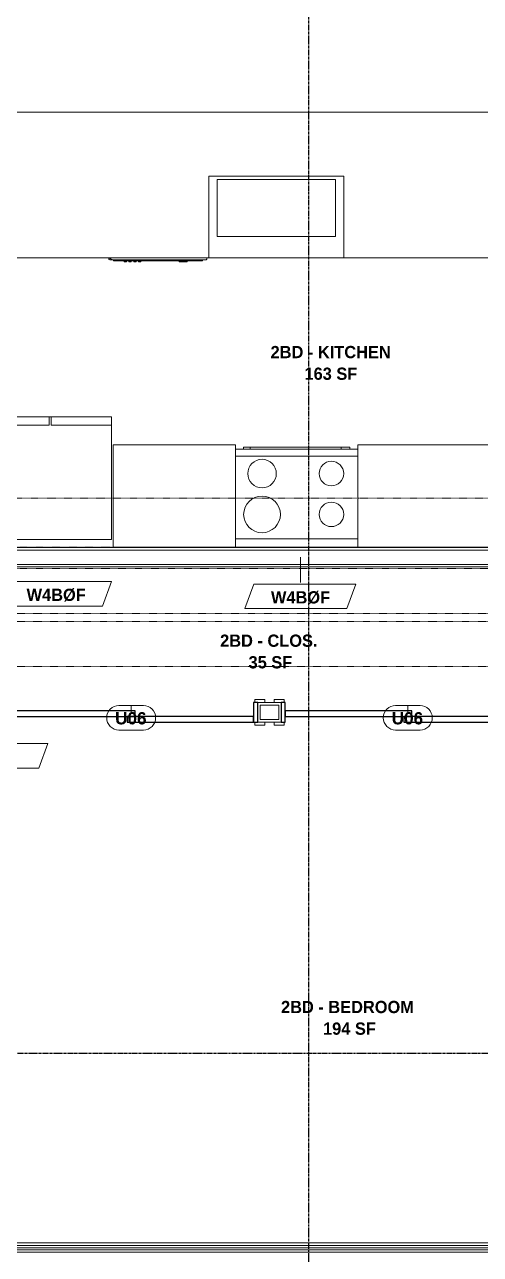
# Model space of a CAD drawing. Header units: inches. Extents: x -4058 to -1781, y 9814 to 12264.
# Drawn here: x -2243 to -2131.3, y 10418 to 10719.3 of the extents above; entities that cross this region are included whole.
import ezdxf

# ---------------------------------------------------------------- set-up
doc = ezdxf.new("R2010")
doc.units = ezdxf.units.IN
doc.header["$MEASUREMENT"] = 0
doc.linetypes.add('Dash', pattern=[0.25, 0.125, -0.125])
doc.linetypes.add('Grid Line 1_2_', pattern=[0.875, 0.5, -0.125, 0.125, -0.125])
for name, color, linetype, lineweight in [('0-1', 7, 'Continuous', 5), ('A-AREA-IDEN', 2, 'Continuous', 9), ('A-DOOR-3', 31, 'Continuous', 9), ('A-DOOR-4', 31, 'Continuous', 30), ('A-DOOR-FRAM-3', 31, 'Continuous', 30), ('A-DOOR-IDEN', 31, 'Continuous', 9), ('A-WALL', 113, 'Continuous', 18), ('A-WALL-2', 250, 'Continuous', 18), ('A-WALL-3', 113, 'Continuous', 9), ('A-WALL-IDEN', 211, 'Continuous', 9), ('I-WALL-1', 7, 'Continuous', 9), ('P-SANR-FIXT', 6, 'Continuous', 9), ('Q-CASE', 31, 'Continuous', 9), ('Q-CASE-HDLN', 31, 'Dash', 9), ('Q-SPCQ', 91, 'Continuous', 9), ('S-GRID-1', 1, 'Grid Line 1_2_', 30)]:
    doc.layers.add(name, color=color, linetype=linetype, lineweight=lineweight)
doc.styles.add('Arial_B', font='arialbd.ttf', dxfattribs={"height": 3})
doc.styles.add('Century Gothic_B', font='GOTHICB.TTF', dxfattribs={"height": 3})

# ---------------------------------------------------------------- blocks, each defined once
blk = doc.blocks.new('CTR - 1st Phase - Common Walls_rvt-1-UNITS PLANS - 3RD FLOOR')
at = {"layer": 'A-WALL-2'}
for p, q in [((-2076.17, 10420.16), (-2437.85, 10420.16)), ((-2076.17, 10419.54), (-2437.22, 10419.54)), ((-2076.17, 10419.04), (-2436.72, 10419.04)), ((-2076.17, 10418.54), (-2436.22, 10418.54))]:
    blk.add_line(p, q, dxfattribs=at)
at = {"layer": 'I-WALL-1'}
blk.add_line((-2076.17, 10420.79), (-2438.47, 10420.79), dxfattribs=at)
blk = doc.blocks.new('CTR - 1st Phase - Structure_rvt-1-UNITS PLANS - 3RD FLOOR')
at = {"layer": 'S-GRID-1'}
for p, q in [((-2173.32, 9814.03), (-2173.32, 12247.5)), ((-1781.27, 10467.19), (-4041.78, 10467.19))]:
    blk.add_line(p, q, dxfattribs=at)
blk = doc.blocks.new('SLIDING - FLUSH - SLIDING - FLUSH - 5-0 x 6-8-3934327-UNITS PLANS - 3RD FLOOR')
at = {"layer": 'A-DOOR-3'}
for p, q in [((-30.25, 3), (-32.75, 3)), ((-32.75, 3), (-32.75, 2.25)), ((-32.75, 2.25), (-30.25, 2.25)), ((-30.25, 2.25), (-30.25, 3)), ((30.25, 3), (30.25, 2.25)), ((32.75, 3), (30.25, 3)), ((30.25, 2.25), (32.75, 2.25)), ((32.75, 2.25), (32.75, 3)), ((-30.25, -2.5), (-32.75, -2.5)), ((-32.75, -2.5), (-32.75, -3.25)), ((-30.25, -3.25), (-30.25, -2.5)), ((32.75, -2.5), (30.25, -2.5)), ((30.25, -2.5), (30.25, -3.25)), ((32.75, -3.25), (32.75, -2.5)), ((-32.75, -3.25), (-30.25, -3.25)), ((30.25, -3.25), (32.75, -3.25))]:
    blk.add_line(p, q, dxfattribs=at)
at = {"layer": 'A-DOOR-4'}
for p, q in [((1, 2.25), (-30, 2.25)), ((-30, 2.25), (-30, 0.87)), ((-30, 0.87), (1, 0.87)), ((30, 0.87), (-1, 0.87)), ((-1, 0.87), (-1, -0.5)), ((1, 0.87), (1, 2.25)), ((30, -0.5), (30, 0.87)), ((-1, -0.5), (30, -0.5))]:
    blk.add_line(p, q, dxfattribs=at)
at = {"layer": 'A-DOOR-FRAM-3'}
for p, q in [((-30, 2.25), (-31, 2.25)), ((-31, 2.25), (-31, -2.5)), ((-30, -2.5), (-30, 2.25)), ((31, 2.25), (30, 2.25)), ((30, 2.25), (30, -2.5)), ((31, -2.5), (31, 2.25)), ((-31, -2.5), (-30, -2.5)), ((30, -2.5), (31, -2.5))]:
    blk.add_line(p, q, dxfattribs=at)
blk = doc.blocks.new('OD_CW_Closet - OD_CW_Closet-4058409-UNITS PLANS - 3RD FLOOR')
at = {"layer": 'Q-CASE-HDLN'}
for p, q in [((0.74, -24), (0.74, 0)), ((0.74, 0), (149.46, 0)), ((149.46, 0), (149.46, -24)), ((0.74, -11), (149.46, -11)), ((0.74, -13), (149.46, -13)), ((149.46, -24), (0.74, -24))]:
    blk.add_line(p, q, dxfattribs=at)
blk = doc.blocks.new('OD_CW_Upper Cabinet - OD_CW_Upper Cabinet-4366992-UNITS PLANS - 3RD FLOOR')
at = {"layer": 'Q-CASE-HDLN'}
for p, q in [((181.39, 24), (0.74, 24)), ((0.74, 24), (0.74, 12)), ((181.39, 12), (181.39, 24)), ((0.74, 12), (181.39, 12))]:
    blk.add_line(p, q, dxfattribs=at)
blk = doc.blocks.new('Refrigerator_-_Side-by-Side_6047 - 36_ X 30_-345559-UNITS PLANS - 3RD FLOOR')
at = {"layer": 'Q-SPCQ'}
for p, q in [((17.87, 14.42), (-17.88, 14.42)), ((-17.88, 14.42), (-17.88, -15.58)), ((17.87, -15.58), (17.87, 14.42)), ((-17.88, -13.58), (-3.13, -13.58)), ((-17.88, -13.58), (-17.88, -15.58)), ((-3.13, -15.58), (-3.13, -13.58)), ((-2.63, -13.58), (17.87, -13.58)), ((-2.63, -13.58), (-2.63, -15.58)), ((17.87, -15.58), (17.87, -13.58)), ((-17.88, -15.58), (17.87, -15.58)), ((-3.13, -15.58), (-17.88, -15.58)), ((17.87, -15.58), (-2.63, -15.58))]:
    blk.add_line(p, q, dxfattribs=at)
blk = doc.blocks.new('Stainless Steel Farmhous Kitchen Sink - Stainless Steel Farmhous Kitchen Sink-V35-UNITS PLANS - 3RD FLOOR')
at = {"layer": 'P-SANR-FIXT'}
for p, q in [((0, 22.2), (-33, 22.2)), ((-31, 3), (-31, 16.96)), ((-31, 16.96), (-2, 16.96)), ((-2, 16.96), (-2, 3)), ((-2, 3), (-31, 3))]:
    blk.add_line(p, q, dxfattribs=at)
blk = doc.blocks.new('Casework 23 - Casework 7-4344611-UNITS PLANS - 3RD FLOOR')
at = {"layer": 'Q-CASE'}
for p, q in [((-2113.8, 10697.85), (-2251.33, 10697.85)), ((-2251.33, 10697.85), (-2251.33, 10662.16)), ((-2113.8, 10662.16), (-2113.8, 10697.85)), ((-2197.8, 10662.16), (-2197.8, 10682.13)), ((-2197.8, 10682.13), (-2164.8, 10682.13)), ((-2164.8, 10682.13), (-2164.8, 10662.16)), ((-2251.33, 10662.16), (-2197.8, 10662.16)), ((-2164.8, 10662.16), (-2113.8, 10662.16)), ((-2191.3, 10616.29), (-2221.3, 10616.29)), ((-2221.3, 10616.29), (-2221.3, 10591.29)), ((-2191.3, 10615.29), (-2191.3, 10616.29)), ((-2076.8, 10616.29), (-2161.3, 10616.29)), ((-2161.3, 10616.29), (-2161.3, 10615.29)), ((-2221.3, 10591.29), (-2191.3, 10591.29)), ((-2161.3, 10591.29), (-2076.8, 10591.29))]:
    blk.add_line(p, q, dxfattribs=at)
blk = doc.blocks.new('Door Tag - Type Mark-2601225-UNITS PLANS - 3RD FLOOR')
at = {"layer": 'A-DOOR-IDEN'}
for p, q in [((0.09375, 0.09375), (-0.09375, 0.09375)), ((-0.09375, -0.09375), (0.09375, -0.09375))]:
    blk.add_line(p, q, dxfattribs=at)
for centre, start, end in [((-0.09375, 0), 90, 270), ((0.09375, 0), 270, 90)]:
    blk.add_arc(centre, 0.09375, start, end, dxfattribs=at)
blk = doc.blocks.new('Wall Tag - Arch Wall-3956453-UNITS PLANS - 3RD FLOOR')
at = {"layer": 'A-WALL-IDEN'}
for p, q in [((-0.3561, 0.0937), (-0.4244, -0.0937)), ((0.4244, 0.0937), (-0.3561, 0.0937)), ((0.3561, -0.0937), (0.4244, 0.0937)), ((-0.4244, -0.0937), (0.3561, -0.0937))]:
    blk.add_line(p, q, dxfattribs=at)

msp = doc.modelspace()

# ---------------------------------------------------------------- linework, layer by layer
at = {"layer": 'A-DOOR-IDEN'}
for p, q in [((-2216.85, 10550.79), (-2216.85, 10552.45)), ((-2149.1, 10550.79), (-2149.1, 10552.45))]:
    msp.add_line(p, q, dxfattribs=at)
at = {"layer": 'A-WALL'}
for p, q in [((-2258.07, 10590.54), (-2076.17, 10590.54)), ((-2258.07, 10587.04), (-2105.92, 10587.04)), ((-2185.22, 10552.54), (-2185.22, 10549.04)), ((-2180.72, 10552.54), (-2185.22, 10552.54)), ((-2180.72, 10549.04), (-2180.72, 10552.54)), ((-2185.22, 10549.04), (-2180.72, 10549.04))]:
    msp.add_line(p, q, dxfattribs=at)
at = {"layer": 'A-WALL-3'}
for p, q in [((-2076.17, 10591.16), (-2257.45, 10591.16)), ((-2257.45, 10586.41), (-2106.55, 10586.41)), ((-2180.1, 10553.16), (-2185.85, 10553.16)), ((-2185.85, 10553.16), (-2185.85, 10548.41)), ((-2180.1, 10548.41), (-2180.1, 10553.16)), ((-2185.85, 10548.41), (-2180.1, 10548.41))]:
    msp.add_line(p, q, dxfattribs=at)
at = {"layer": 'A-WALL-IDEN'}
msp.add_line((-2175.4, 10588.79), (-2175.4, 10582.63), dxfattribs=at)
at = {"layer": 'Q-SPCQ'}
for p, q in [((-2222.3, 10662.16), (-2222.3, 10661.86)), ((-2198.3, 10661.86), (-2198.3, 10662.16)), ((-2222.1, 10661.66), (-2221.23, 10661.66)), ((-2221.23, 10661.66), (-2198.5, 10661.66)), ((-2221.21, 10661.41), (-2221.21, 10661.66)), ((-2199.39, 10661.41), (-2221.21, 10661.41)), ((-2218.58, 10661.41), (-2218.58, 10661.16)), ((-2217.99, 10661.16), (-2218.58, 10661.16)), ((-2217.99, 10661.16), (-2217.99, 10661.41)), ((-2217.4, 10661.41), (-2217.4, 10661.16)), ((-2216.81, 10661.16), (-2217.4, 10661.16)), ((-2216.81, 10661.16), (-2216.81, 10661.41)), ((-2216.22, 10661.41), (-2216.22, 10661.16)), ((-2215.63, 10661.16), (-2216.22, 10661.16)), ((-2215.63, 10661.16), (-2215.63, 10661.41)), ((-2215.04, 10661.41), (-2215.04, 10661.16)), ((-2214.45, 10661.16), (-2215.04, 10661.16)), ((-2214.45, 10661.16), (-2214.45, 10661.41)), ((-2205.09, 10661.41), (-2205.09, 10661.16)), ((-2204.11, 10661.16), (-2205.09, 10661.16)), ((-2203.12, 10661.16), (-2204.11, 10661.16)), ((-2203.12, 10661.16), (-2203.12, 10661.41)), ((-2199.39, 10661.41), (-2199.39, 10661.66)), ((-2191.3, 10615.29), (-2161.3, 10615.29)), ((-2191.3, 10615.29), (-2191.3, 10613.54)), ((-2189.3, 10615.79), (-2187.69, 10615.79)), ((-2189.3, 10615.79), (-2189.3, 10615.29)), ((-2187.69, 10615.79), (-2165.43, 10615.79)), ((-2187.69, 10615.79), (-2187.69, 10615.29)), ((-2165.43, 10615.79), (-2163.3, 10615.79)), ((-2165.43, 10615.29), (-2165.43, 10615.79)), ((-2163.3, 10615.29), (-2163.3, 10615.79)), ((-2161.3, 10613.54), (-2161.3, 10615.29)), ((-2161.3, 10613.54), (-2191.3, 10613.54)), ((-2191.3, 10613.54), (-2161.3, 10613.54)), ((-2191.3, 10593.29), (-2191.3, 10613.54)), ((-2161.3, 10613.54), (-2161.3, 10593.29)), ((-2191.3, 10591.29), (-2191.3, 10593.29)), ((-2161.3, 10593.29), (-2191.3, 10593.29)), ((-2161.3, 10593.29), (-2161.3, 10591.29)), ((-2161.3, 10591.29), (-2191.3, 10591.29))]:
    msp.add_line(p, q, dxfattribs=at)
for centre, radius, start, end in [((-2222.1, 10661.86), 0.197, 180, 270), ((-2221.23, 10662.74), 1.07, 212.4275, 270), ((-2198.5, 10661.86), 0.197, 270, 0), ((-2198.5, 10661.86), 0.197, 285, 345), ((-2184.8, 10609.29), 3.5, 0, 180), ((-2167.8, 10609.29), 3, 0, 180), ((-2184.8, 10609.29), 3.5, 180, 0), ((-2167.8, 10609.29), 3, 180, 0), ((-2184.8, 10599.29), 4.5, 0, 180), ((-2167.8, 10599.29), 3, 0, 180), ((-2184.8, 10599.29), 4.5, 180, 0), ((-2167.8, 10599.29), 3, 180, 0)]:
    msp.add_arc(centre, radius, start, end, dxfattribs=at)

# ---------------------------------------------------------------- block references
at = {"layer": '0-1'}
for name in ['CTR - 1st Phase - Structure_rvt-1-UNITS PLANS - 3RD FLOOR', 'CTR - 1st Phase - Common Walls_rvt-1-UNITS PLANS - 3RD FLOOR']:
    msp.add_blockref(name, (0, 0), dxfattribs=at)
at = {"layer": 'A-DOOR-3', "rotation": 180}
for p in [(-2216.85, 10550.66), (-2149.1, 10550.66)]:
    msp.add_blockref('SLIDING - FLUSH - SLIDING - FLUSH - 5-0 x 6-8-3934327-UNITS PLANS - 3RD FLOOR', p, dxfattribs=at)
at = {"layer": 'A-DOOR-IDEN', "xscale": 31.99999999999999, "yscale": 31.99999999999999, "zscale": 31.99999999999999}
for p in [(-2216.85, 10549.45), (-2149.1, 10549.45)]:
    msp.add_blockref('Door Tag - Type Mark-2601225-UNITS PLANS - 3RD FLOOR', p, dxfattribs=at)
at = {"layer": 'A-WALL-IDEN', "xscale": 31.99999999999999, "yscale": 31.99999999999999, "zscale": 31.99999999999999}
for p in [(-2235.25, 10579.83), (-2175.4, 10579.22), (-2250.83, 10540.12)]:
    msp.add_blockref('Wall Tag - Arch Wall-3956453-UNITS PLANS - 3RD FLOOR', p, dxfattribs=at)
at = {"layer": 'P-SANR-FIXT', "rotation": 180}
msp.add_blockref('Stainless Steel Farmhous Kitchen Sink - Stainless Steel Farmhous Kitchen Sink-V35-UNITS PLANS - 3RD FLOOR', (-2197.8, 10684.38), dxfattribs=at)
at = {"layer": 'Q-CASE'}
msp.add_blockref('Casework 23 - Casework 7-4344611-UNITS PLANS - 3RD FLOOR', (0, 0), dxfattribs=at)
at = {"layer": 'Q-CASE', "rotation": 180}
for name, p in [('OD_CW_Upper Cabinet - OD_CW_Upper Cabinet-4366992-UNITS PLANS - 3RD FLOOR', (-2076.06, 10615.29)), ('OD_CW_Closet - OD_CW_Closet-4058409-UNITS PLANS - 3RD FLOOR', (-2107.99, 10562))]:
    msp.add_blockref(name, p, dxfattribs=at)
at = {"layer": 'Q-SPCQ', "rotation": 180}
msp.add_blockref('Refrigerator_-_Side-by-Side_6047 - 36_ X 30_-345559-UNITS PLANS - 3RD FLOOR', (-2239.57, 10607.59), dxfattribs=at)

# ---------------------------------------------------------------- texts
at = {"layer": 'A-AREA-IDEN', "char_height": 3, "attachment_point": 1, "style": 'Century Gothic_B'}
for s, insert, width in [('2BD - KITCHEN', (-2182.7, 10640.56), 35.451), ('163 SF', (-2174.4, 10635.26), 15.352), ('2BD - CLOS.', (-2195.06, 10569.84), 29.29), ('35 SF', (-2188.1, 10564.55), 12.423), ('2BD - BEDROOM', (-2180.14, 10480.08), 40.299), ('194 SF', (-2169.85, 10474.78), 15.352)]:
    msp.add_mtext(s, dxfattribs=dict(at, insert=insert, width=width))
at = {"layer": 'A-DOOR-IDEN', "char_height": 3, "width": 9.393, "attachment_point": 1, "style": 'Arial_B'}
for insert in [(-2220.78, 10550.83), (-2153.03, 10550.83)]:
    msp.add_mtext('U06', dxfattribs=dict(at, insert=insert))
at = {"layer": 'A-WALL-IDEN', "char_height": 3, "width": 17.372, "attachment_point": 1, "style": 'Century Gothic_B'}
for insert in [(-2242.46, 10581.08), (-2182.61, 10580.46)]:
    msp.add_mtext('W4BØF', dxfattribs=dict(at, insert=insert))

doc.saveas('drawing.dxf')
